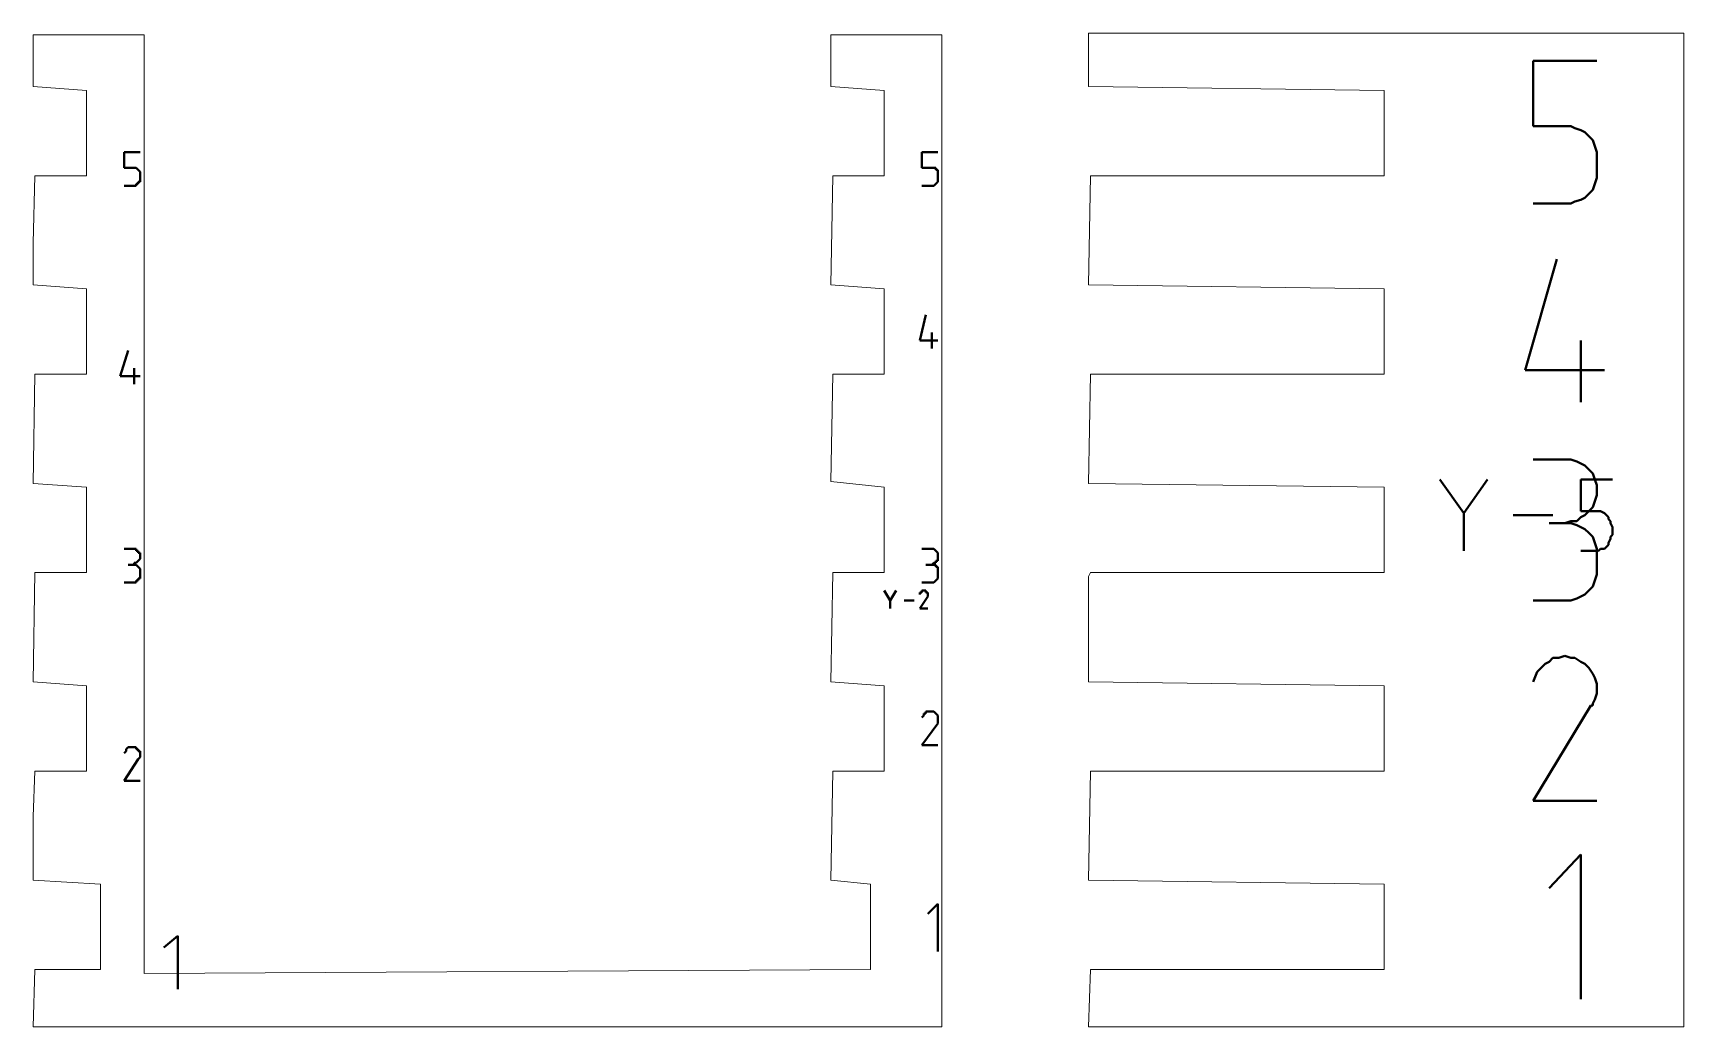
# Model space of a CAD drawing. Header units: centimetres. Extents: x -7.4 to 8.2, y -13 to 13.3.
# Drawn here: x -7.41 to 0.92, y 2.95 to 7.96 of the extents above; entities that cross this region are included whole.
import ezdxf

# ---------------------------------------------------------------- set-up
doc = ezdxf.new("R2010")
doc.units = ezdxf.units.CM
doc.header["$MEASUREMENT"] = 0
doc.layers.add('layer 1', color=7, linetype='Continuous')

msp = doc.modelspace()

# ---------------------------------------------------------------- linework, layer by layer
at = {"layer": 'layer 1', "color": 5, "lineweight": 13}
for points in [[(-7.2252, 7.94772), (-7.2252, 7.94772), (-7.40511, 7.94772), (-7.40511, 7.94772)], [(-7.40511, 7.94772), (-7.40511, 7.94772), (-7.40511, 7.68764), (-7.40511, 7.68764)], [(-7.12519, 7.94772), (-7.12519, 7.94772), (-7.2252, 7.94772), (-7.2252, 7.94772)], [(-7.02517, 7.94772), (-7.02517, 7.94772), (-7.12519, 7.94772), (-7.12519, 7.94772)], [(-6.84526, 7.94772), (-6.84526, 7.94772), (-7.02517, 7.94772), (-7.02517, 7.94772)], [(-6.84526, 5.88741), (-6.84526, 5.88741), (-6.84526, 7.94772), (-6.84526, 7.94772)], [(-3.25486, 7.94772), (-3.25486, 7.94772), (-3.38477, 7.94772), (-3.38477, 7.94772)], [(-3.38477, 7.94772), (-3.38477, 7.94772), (-3.38477, 7.68764), (-3.38477, 7.68764)], [(-3.10484, 7.94772), (-3.10484, 7.94772), (-3.25486, 7.94772), (-3.25486, 7.94772)], [(-2.88497, 7.94772), (-2.88497, 7.94772), (-3.10484, 7.94772), (-3.10484, 7.94772)], [(-2.82491, 7.94772), (-2.82491, 7.94772), (-2.88497, 7.94772), (-2.88497, 7.94772)], [(-2.82491, 6.5076), (-2.82491, 6.5076), (-2.82491, 7.94772), (-2.82491, 7.94772)], [(-1.94491, 7.95751), (-1.94491, 7.95751), (-2.08487, 7.95751), (-2.08487, 7.95751)], [(-2.08487, 7.95751), (-2.08487, 7.95751), (-2.08487, 7.68764), (-2.08487, 7.68764)], [(-1.79489, 7.95751), (-1.79489, 7.95751), (-1.94491, 7.95751), (-1.94491, 7.95751)], [(-1.70467, 7.95751), (-1.70467, 7.95751), (-1.79489, 7.95751), (-1.79489, 7.95751)], [(-1.64487, 7.95751), (-1.64487, 7.95751), (-1.70467, 7.95751), (-1.70467, 7.95751)], [(-1.58481, 7.95751), (-1.58481, 7.95751), (-1.64487, 7.95751), (-1.64487, 7.95751)], [(-1.52475, 7.95751), (-1.52475, 7.95751), (-1.58481, 7.95751), (-1.58481, 7.95751)], [(-1.41468, 7.95751), (-1.41468, 7.95751), (-1.52475, 7.95751), (-1.52475, 7.95751)], [(-1.30462, 7.95751), (-1.30462, 7.95751), (-1.41468, 7.95751), (-1.41468, 7.95751)], [(-1.19481, 7.95751), (-1.19481, 7.95751), (-1.30462, 7.95751), (-1.30462, 7.95751)], [(-1.08475, 7.95751), (-1.08475, 7.95751), (-1.19481, 7.95751), (-1.19481, 7.95751)], [(-0.98474, 7.95751), (-0.98474, 7.95751), (-1.08475, 7.95751), (-1.08475, 7.95751)], [(-0.87467, 7.95751), (-0.87467, 7.95751), (-0.98474, 7.95751), (-0.98474, 7.95751)], [(-0.77466, 7.95751), (-0.77466, 7.95751), (-0.87467, 7.95751), (-0.87467, 7.95751)], [(-0.66459, 7.95751), (-0.66459, 7.95751), (-0.77466, 7.95751), (-0.77466, 7.95751)], [(-0.55479, 7.95751), (-0.55479, 7.95751), (-0.66459, 7.95751), (-0.66459, 7.95751)], [(-0.45477, 7.95751), (-0.45477, 7.95751), (-0.55479, 7.95751), (-0.55479, 7.95751)], [(-0.34471, 7.95751), (-0.34471, 7.95751), (-0.45477, 7.95751), (-0.45477, 7.95751)], [(-0.23464, 7.95751), (-0.23464, 7.95751), (-0.34471, 7.95751), (-0.34471, 7.95751)], [(-0.12458, 7.95751), (-0.12458, 7.95751), (-0.23464, 7.95751), (-0.23464, 7.95751)], [(-0.00472, 7.95751), (-0.00472, 7.95751), (-0.12458, 7.95751), (-0.12458, 7.95751)], [(0.10535, 7.95751), (0.10535, 7.95751), (-0.00472, 7.95751), (-0.00472, 7.95751)], [(0.22547, 7.95751), (0.22547, 7.95751), (0.10535, 7.95751), (0.10535, 7.95751)], [(0.34533, 7.95751), (0.34533, 7.95751), (0.22547, 7.95751), (0.22547, 7.95751)], [(0.40539, 7.95751), (0.40539, 7.95751), (0.34533, 7.95751), (0.34533, 7.95751)], [(0.4755, 7.95751), (0.4755, 7.95751), (0.40539, 7.95751), (0.40539, 7.95751)], [(0.59536, 7.95751), (0.59536, 7.95751), (0.4755, 7.95751), (0.4755, 7.95751)], [(0.72553, 7.95751), (0.72553, 7.95751), (0.59536, 7.95751), (0.59536, 7.95751)], [(0.85544, 7.95751), (0.85544, 7.95751), (0.72553, 7.95751), (0.72553, 7.95751)], [(0.9155, 7.95751), (0.9155, 7.95751), (0.85544, 7.95751), (0.85544, 7.95751)], [(0.9155, 6.09749), (0.9155, 6.09749), (0.9155, 7.95751), (0.9155, 7.95751)], [(-7.40511, 7.68764), (-7.40511, 7.68764), (-7.13524, 7.66753), (-7.13524, 7.66753)], [(-7.13524, 7.66753), (-7.13524, 7.66753), (-7.13524, 7.23758), (-7.13524, 7.23758)], [(-3.38477, 7.68764), (-3.38477, 7.68764), (-3.1149, 7.66753), (-3.1149, 7.66753)], [(-3.1149, 7.66753), (-3.1149, 7.66753), (-3.1149, 7.23758), (-3.1149, 7.23758)], [(-2.08487, 7.68764), (-2.08487, 7.68764), (-0.59474, 7.66753), (-0.59474, 7.66753)], [(-0.59474, 7.66753), (-0.59474, 7.66753), (-0.59474, 7.23758), (-0.59474, 7.23758)], [(-7.39533, 7.23758), (-7.39533, 7.23758), (-7.40511, 6.89759), (-7.40511, 6.89759)], [(-7.13524, 7.23758), (-7.13524, 7.23758), (-7.39533, 7.23758), (-7.39533, 7.23758)], [(-3.37498, 7.23758), (-3.37498, 7.23758), (-3.38477, 6.68751), (-3.38477, 6.68751)], [(-3.1149, 7.23758), (-3.1149, 7.23758), (-3.37498, 7.23758), (-3.37498, 7.23758)], [(-2.07482, 7.23758), (-2.07482, 7.23758), (-2.08487, 6.68751), (-2.08487, 6.68751)], [(-0.59474, 7.23758), (-0.59474, 7.23758), (-2.07482, 7.23758), (-2.07482, 7.23758)], [(-7.40511, 6.89759), (-7.40511, 6.89759), (-7.40511, 6.68751), (-7.40511, 6.68751)], [(-7.40511, 6.68751), (-7.40511, 6.68751), (-7.13524, 6.66767), (-7.13524, 6.66767)], [(-7.13524, 6.66767), (-7.13524, 6.66767), (-7.13524, 6.23746), (-7.13524, 6.23746)], [(-3.38477, 6.68751), (-3.38477, 6.68751), (-3.1149, 6.66767), (-3.1149, 6.66767)], [(-3.1149, 6.66767), (-3.1149, 6.66767), (-3.1149, 6.23746), (-3.1149, 6.23746)], [(-2.08487, 6.68751), (-2.08487, 6.68751), (-0.59474, 6.66767), (-0.59474, 6.66767)], [(-0.59474, 6.66767), (-0.59474, 6.66767), (-0.59474, 6.23746), (-0.59474, 6.23746)], [(-2.82491, 5.44741), (-2.82491, 5.44741), (-2.82491, 6.5076), (-2.82491, 6.5076)], [(-7.39533, 6.23746), (-7.39533, 6.23746), (-7.40511, 5.68739), (-7.40511, 5.68739)], [(-7.13524, 6.23746), (-7.13524, 6.23746), (-7.39533, 6.23746), (-7.39533, 6.23746)], [(-3.37498, 6.23746), (-3.37498, 6.23746), (-3.38477, 5.69744), (-3.38477, 5.69744)], [(-3.1149, 6.23746), (-3.1149, 6.23746), (-3.37498, 6.23746), (-3.37498, 6.23746)], [(-2.07482, 6.23746), (-2.07482, 6.23746), (-2.08487, 5.68739), (-2.08487, 5.68739)], [(-0.59474, 6.23746), (-0.59474, 6.23746), (-2.07482, 6.23746), (-2.07482, 6.23746)], [(0.9155, 5.45746), (0.9155, 5.45746), (0.9155, 6.09749), (0.9155, 6.09749)], [(-6.84526, 5.69744), (-6.84526, 5.69744), (-6.84526, 5.88741), (-6.84526, 5.88741)], [(-7.40511, 5.68739), (-7.40511, 5.68739), (-7.13524, 5.66754), (-7.13524, 5.66754)], [(-7.13524, 5.66754), (-7.13524, 5.66754), (-7.13524, 5.2376), (-7.13524, 5.2376)], [(-6.84526, 3.6874), (-6.84526, 3.6874), (-6.84526, 5.69744), (-6.84526, 5.69744)], [(-3.38477, 5.69744), (-3.38477, 5.69744), (-3.1149, 5.66754), (-3.1149, 5.66754)], [(-3.1149, 5.66754), (-3.1149, 5.66754), (-3.1149, 5.2376), (-3.1149, 5.2376)], [(-2.08487, 5.68739), (-2.08487, 5.68739), (-0.59474, 5.66754), (-0.59474, 5.66754)], [(-0.59474, 5.66754), (-0.59474, 5.66754), (-0.59474, 5.2376), (-0.59474, 5.2376)], [(-2.82491, 4.39754), (-2.82491, 4.39754), (-2.82491, 5.44741), (-2.82491, 5.44741)], [(0.9155, 4.80738), (0.9155, 4.80738), (0.9155, 5.45746), (0.9155, 5.45746)], [(-7.39533, 5.2376), (-7.39533, 5.2376), (-7.40511, 4.68753), (-7.40511, 4.68753)], [(-7.13524, 5.2376), (-7.13524, 5.2376), (-7.39533, 5.2376), (-7.39533, 5.2376)], [(-3.37498, 5.2376), (-3.37498, 5.2376), (-3.38477, 4.68753), (-3.38477, 4.68753)], [(-3.1149, 5.2376), (-3.1149, 5.2376), (-3.37498, 5.2376), (-3.37498, 5.2376)], [(-2.07482, 5.2376), (-2.07482, 5.2376), (-2.08487, 5.21749), (-2.08487, 5.21749)], [(-2.08487, 5.21749), (-2.08487, 5.21749), (-2.08487, 4.68753), (-2.08487, 4.68753)], [(-0.59474, 5.2376), (-0.59474, 5.2376), (-2.07482, 5.2376), (-2.07482, 5.2376)], [(0.9155, 2.94736), (0.9155, 2.94736), (0.9155, 4.80738), (0.9155, 4.80738)], [(-7.40511, 4.68753), (-7.40511, 4.68753), (-7.13524, 4.66742), (-7.13524, 4.66742)], [(-7.13524, 4.66742), (-7.13524, 4.66742), (-7.13524, 4.23747), (-7.13524, 4.23747)], [(-3.38477, 4.68753), (-3.38477, 4.68753), (-3.1149, 4.66742), (-3.1149, 4.66742)], [(-3.1149, 4.66742), (-3.1149, 4.66742), (-3.1149, 4.23747), (-3.1149, 4.23747)], [(-2.08487, 4.68753), (-2.08487, 4.68753), (-0.59474, 4.66742), (-0.59474, 4.66742)], [(-0.59474, 4.66742), (-0.59474, 4.66742), (-0.59474, 4.23747), (-0.59474, 4.23747)], [(-2.82491, 2.94736), (-2.82491, 2.94736), (-2.82491, 4.39754), (-2.82491, 4.39754)], [(-7.39533, 4.23747), (-7.39533, 4.23747), (-7.40511, 4.00755), (-7.40511, 4.00755)], [(-7.13524, 4.23747), (-7.13524, 4.23747), (-7.39533, 4.23747), (-7.39533, 4.23747)], [(-3.37498, 4.23747), (-3.37498, 4.23747), (-3.38477, 3.6874), (-3.38477, 3.6874)], [(-3.1149, 4.23747), (-3.1149, 4.23747), (-3.37498, 4.23747), (-3.37498, 4.23747)], [(-2.07482, 4.23747), (-2.07482, 4.23747), (-2.08487, 3.6874), (-2.08487, 3.6874)], [(-0.59474, 4.23747), (-0.59474, 4.23747), (-2.07482, 4.23747), (-2.07482, 4.23747)], [(-7.40511, 4.00755), (-7.40511, 4.00755), (-7.40511, 3.6874), (-7.40511, 3.6874)], [(-7.40511, 3.6874), (-7.40511, 3.6874), (-7.06513, 3.66756), (-7.06513, 3.66756)], [(-7.06513, 3.66756), (-7.06513, 3.66756), (-7.06513, 3.23735), (-7.06513, 3.23735)], [(-6.84526, 3.2175), (-6.84526, 3.2175), (-6.84526, 3.6874), (-6.84526, 3.6874)], [(-3.38477, 3.6874), (-3.38477, 3.6874), (-3.18501, 3.66756), (-3.18501, 3.66756)], [(-3.18501, 3.66756), (-3.18501, 3.66756), (-3.18501, 3.23735), (-3.18501, 3.23735)], [(-2.08487, 3.6874), (-2.08487, 3.6874), (-0.59474, 3.66756), (-0.59474, 3.66756)], [(-0.59474, 3.66756), (-0.59474, 3.66756), (-0.59474, 3.23735), (-0.59474, 3.23735)], [(-7.39533, 3.23735), (-7.39533, 3.23735), (-7.40511, 2.94736), (-7.40511, 2.94736)], [(-7.06513, 3.23735), (-7.06513, 3.23735), (-7.39533, 3.23735), (-7.39533, 3.23735)], [(-3.18501, 3.23735), (-3.18501, 3.23735), (-6.84526, 3.2175), (-6.84526, 3.2175)], [(-2.07482, 3.23735), (-2.07482, 3.23735), (-2.08487, 2.94736), (-2.08487, 2.94736)], [(-0.59474, 3.23735), (-0.59474, 3.23735), (-2.07482, 3.23735), (-2.07482, 3.23735)], [(-7.40511, 2.94736), (-7.40511, 2.94736), (-5.48503, 2.94736), (-5.48503, 2.94736)], [(-5.48503, 2.94736), (-5.48503, 2.94736), (-2.82491, 2.94736), (-2.82491, 2.94736)], [(-2.08487, 2.94736), (-2.08487, 2.94736), (-1.33478, 2.94736), (-1.33478, 2.94736)], [(-1.33478, 2.94736), (-1.33478, 2.94736), (0.9155, 2.94736), (0.9155, 2.94736)]]:
    msp.add_open_spline(points, degree=3, dxfattribs=at)
at = {"layer": 'layer 1', "color": 1, "lineweight": 40}
for points in [[(0.15535, 7.48761), (0.15535, 7.48761), (0.15535, 7.81755), (0.15535, 7.81755)], [(0.15535, 7.81755), (0.15535, 7.81755), (0.4755, 7.81755), (0.4755, 7.81755)], [(0.31543, 7.48761), (0.31543, 7.48761), (0.15535, 7.48761), (0.15535, 7.48761)], [(0.34533, 7.48761), (0.34533, 7.48761), (0.31543, 7.48761), (0.31543, 7.48761)], [(0.36543, 7.47756), (0.36543, 7.47756), (0.34533, 7.48761), (0.34533, 7.48761)], [(0.39533, 7.4675), (0.39533, 7.4675), (0.36543, 7.47756), (0.36543, 7.47756)], [(0.41544, 7.45745), (0.41544, 7.45745), (0.39533, 7.4675), (0.39533, 7.4675)], [(0.43528, 7.43761), (0.43528, 7.43761), (0.41544, 7.45745), (0.41544, 7.45745)], [(0.45539, 7.4175), (0.45539, 7.4175), (0.43528, 7.43761), (0.43528, 7.43761)], [(0.46545, 7.3876), (0.46545, 7.3876), (0.45539, 7.4175), (0.45539, 7.4175)], [(-6.94527, 7.27753), (-6.94527, 7.27753), (-6.94527, 7.3577), (-6.94527, 7.3577)], [(-6.94527, 7.3577), (-6.94527, 7.3577), (-6.8651, 7.3577), (-6.8651, 7.3577)], [(-2.92493, 7.27753), (-2.92493, 7.27753), (-2.92493, 7.3577), (-2.92493, 7.3577)], [(-2.92493, 7.3577), (-2.92493, 7.3577), (-2.84476, 7.3577), (-2.84476, 7.3577)], [(0.4755, 7.3577), (0.4755, 7.3577), (0.46545, 7.3876), (0.46545, 7.3876)], [(0.4755, 7.32754), (0.4755, 7.32754), (0.4755, 7.3577), (0.4755, 7.3577)], [(0.4755, 7.25769), (0.4755, 7.25769), (0.4755, 7.32754), (0.4755, 7.32754)], [(0.4755, 7.32754), (0.4755, 7.32754), (0.4755, 7.32754), (0.4755, 7.32754)], [(-6.90505, 7.27753), (-6.90505, 7.27753), (-6.94527, 7.27753), (-6.94527, 7.27753)], [(-6.89526, 7.27753), (-6.89526, 7.27753), (-6.90505, 7.27753), (-6.90505, 7.27753)], [(-6.88521, 7.27753), (-6.88521, 7.27753), (-6.89526, 7.27753), (-6.89526, 7.27753)], [(-6.89526, 7.27753), (-6.89526, 7.27753), (-6.89526, 7.27753), (-6.89526, 7.27753)], [(-6.87515, 7.26748), (-6.87515, 7.26748), (-6.88521, 7.27753), (-6.88521, 7.27753)], [(-6.88521, 7.27753), (-6.88521, 7.27753), (-6.88521, 7.27753), (-6.88521, 7.27753)], [(-6.8651, 7.25769), (-6.8651, 7.25769), (-6.87515, 7.26748), (-6.87515, 7.26748)], [(-6.87515, 7.26748), (-6.87515, 7.26748), (-6.87515, 7.26748), (-6.87515, 7.26748)], [(-6.8651, 7.24764), (-6.8651, 7.24764), (-6.8651, 7.25769), (-6.8651, 7.25769)], [(-6.8651, 7.22753), (-6.8651, 7.22753), (-6.8651, 7.24764), (-6.8651, 7.24764)], [(-6.8651, 7.24764), (-6.8651, 7.24764), (-6.8651, 7.24764), (-6.8651, 7.24764)], [(-6.8651, 7.24764), (-6.8651, 7.24764), (-6.8651, 7.24764), (-6.8651, 7.24764)], [(-2.88497, 7.27753), (-2.88497, 7.27753), (-2.92493, 7.27753), (-2.92493, 7.27753)], [(-2.87492, 7.27753), (-2.87492, 7.27753), (-2.88497, 7.27753), (-2.88497, 7.27753)], [(-2.86486, 7.27753), (-2.86486, 7.27753), (-2.87492, 7.27753), (-2.87492, 7.27753)], [(-2.85481, 7.27753), (-2.85481, 7.27753), (-2.86486, 7.27753), (-2.86486, 7.27753)], [(-2.86486, 7.27753), (-2.86486, 7.27753), (-2.86486, 7.27753), (-2.86486, 7.27753)], [(-2.85481, 7.26748), (-2.85481, 7.26748), (-2.85481, 7.27753), (-2.85481, 7.27753)], [(-2.84476, 7.26748), (-2.84476, 7.26748), (-2.85481, 7.26748), (-2.85481, 7.26748)], [(-2.84476, 7.25769), (-2.84476, 7.25769), (-2.84476, 7.26748), (-2.84476, 7.26748)], [(-2.84476, 7.24764), (-2.84476, 7.24764), (-2.84476, 7.25769), (-2.84476, 7.25769)], [(-2.84476, 7.22753), (-2.84476, 7.22753), (-2.84476, 7.24764), (-2.84476, 7.24764)], [(-2.84476, 7.24764), (-2.84476, 7.24764), (-2.84476, 7.24764), (-2.84476, 7.24764)], [(-2.84476, 7.24764), (-2.84476, 7.24764), (-2.84476, 7.24764), (-2.84476, 7.24764)], [(0.4755, 7.22753), (0.4755, 7.22753), (0.4755, 7.25769), (0.4755, 7.25769)], [(-6.94527, 7.18758), (-6.94527, 7.18758), (-6.90505, 7.18758), (-6.90505, 7.18758)], [(-6.90505, 7.18758), (-6.90505, 7.18758), (-6.90505, 7.18758), (-6.90505, 7.18758)], [(-6.90505, 7.18758), (-6.90505, 7.18758), (-6.89526, 7.18758), (-6.89526, 7.18758)], [(-6.89526, 7.18758), (-6.89526, 7.18758), (-6.89526, 7.18758), (-6.89526, 7.18758)], [(-6.89526, 7.18758), (-6.89526, 7.18758), (-6.88521, 7.18758), (-6.88521, 7.18758)], [(-6.88521, 7.18758), (-6.88521, 7.18758), (-6.88521, 7.19763), (-6.88521, 7.19763)], [(-6.88521, 7.19763), (-6.88521, 7.19763), (-6.87515, 7.19763), (-6.87515, 7.19763)], [(-6.87515, 7.19763), (-6.87515, 7.19763), (-6.87515, 7.20768), (-6.87515, 7.20768)], [(-6.87515, 7.20768), (-6.87515, 7.20768), (-6.8651, 7.20768), (-6.8651, 7.20768)], [(-6.8651, 7.21747), (-6.8651, 7.21747), (-6.8651, 7.22753), (-6.8651, 7.22753)], [(-6.8651, 7.20768), (-6.8651, 7.20768), (-6.8651, 7.21747), (-6.8651, 7.21747)], [(-2.92493, 7.18758), (-2.92493, 7.18758), (-2.88497, 7.18758), (-2.88497, 7.18758)], [(-2.88497, 7.18758), (-2.88497, 7.18758), (-2.88497, 7.18758), (-2.88497, 7.18758)], [(-2.88497, 7.18758), (-2.88497, 7.18758), (-2.87492, 7.18758), (-2.87492, 7.18758)], [(-2.87492, 7.18758), (-2.87492, 7.18758), (-2.86486, 7.18758), (-2.86486, 7.18758)], [(-2.86486, 7.18758), (-2.86486, 7.18758), (-2.85481, 7.19763), (-2.85481, 7.19763)], [(-2.86486, 7.18758), (-2.86486, 7.18758), (-2.86486, 7.18758), (-2.86486, 7.18758)], [(-2.85481, 7.19763), (-2.85481, 7.19763), (-2.84476, 7.20768), (-2.84476, 7.20768)], [(-2.85481, 7.19763), (-2.85481, 7.19763), (-2.85481, 7.19763), (-2.85481, 7.19763)], [(-2.84476, 7.21747), (-2.84476, 7.21747), (-2.84476, 7.22753), (-2.84476, 7.22753)], [(-2.84476, 7.20768), (-2.84476, 7.20768), (-2.84476, 7.21747), (-2.84476, 7.21747)], [(-2.84476, 7.20768), (-2.84476, 7.20768), (-2.84476, 7.20768), (-2.84476, 7.20768)], [(0.43528, 7.14762), (0.43528, 7.14762), (0.45539, 7.16747), (0.45539, 7.16747)], [(0.45539, 7.16747), (0.45539, 7.16747), (0.46545, 7.19763), (0.46545, 7.19763)], [(0.46545, 7.19763), (0.46545, 7.19763), (0.4755, 7.22753), (0.4755, 7.22753)], [(0.15535, 7.09762), (0.15535, 7.09762), (0.31543, 7.09762), (0.31543, 7.09762)], [(0.31543, 7.09762), (0.31543, 7.09762), (0.31543, 7.09762), (0.31543, 7.09762)], [(0.31543, 7.09762), (0.31543, 7.09762), (0.34533, 7.09762), (0.34533, 7.09762)], [(0.34533, 7.09762), (0.34533, 7.09762), (0.36543, 7.10767), (0.36543, 7.10767)], [(0.36543, 7.10767), (0.36543, 7.10767), (0.39533, 7.11746), (0.39533, 7.11746)], [(0.39533, 7.11746), (0.39533, 7.11746), (0.41544, 7.12751), (0.41544, 7.12751)], [(0.41544, 7.12751), (0.41544, 7.12751), (0.43528, 7.14762), (0.43528, 7.14762)], [(0.1154, 6.25756), (0.1154, 6.25756), (0.27547, 6.81769), (0.27547, 6.81769)], [(-2.93498, 6.40758), (-2.93498, 6.40758), (-2.90482, 6.53749), (-2.90482, 6.53749)], [(-2.84476, 6.40758), (-2.84476, 6.40758), (-2.93498, 6.40758), (-2.93498, 6.40758)], [(-2.87492, 6.36763), (-2.87492, 6.36763), (-2.87492, 6.44754), (-2.87492, 6.44754)], [(0.39533, 6.09749), (0.39533, 6.09749), (0.39533, 6.40758), (0.39533, 6.40758)], [(-6.96511, 6.22767), (-6.96511, 6.22767), (-6.92516, 6.35758), (-6.92516, 6.35758)], [(-6.89526, 6.18745), (-6.89526, 6.18745), (-6.89526, 6.26762), (-6.89526, 6.26762)], [(0.51545, 6.25756), (0.51545, 6.25756), (0.1154, 6.25756), (0.1154, 6.25756)], [(-6.8651, 6.22767), (-6.8651, 6.22767), (-6.96511, 6.22767), (-6.96511, 6.22767)], [(0.31543, 5.80751), (0.31543, 5.80751), (0.15535, 5.80751), (0.15535, 5.80751)], [(0.34533, 5.80751), (0.34533, 5.80751), (0.31543, 5.80751), (0.31543, 5.80751)], [(0.37549, 5.79745), (0.37549, 5.79745), (0.34533, 5.80751), (0.34533, 5.80751)], [(0.39533, 5.7874), (0.39533, 5.7874), (0.37549, 5.79745), (0.37549, 5.79745)], [(0.41544, 5.77761), (0.41544, 5.77761), (0.39533, 5.7874), (0.39533, 5.7874)], [(0.43528, 5.7575), (0.43528, 5.7575), (0.41544, 5.77761), (0.41544, 5.77761)], [(0.45539, 5.73739), (0.45539, 5.73739), (0.43528, 5.7575), (0.43528, 5.7575)], [(-0.19469, 5.53763), (-0.19469, 5.53763), (-0.31455, 5.7075), (-0.31455, 5.7075)], [(-0.07457, 5.7075), (-0.07457, 5.7075), (-0.19469, 5.53763), (-0.19469, 5.53763)], [(0.39533, 5.54742), (0.39533, 5.54742), (0.39533, 5.7075), (0.39533, 5.7075)], [(0.39533, 5.7075), (0.39533, 5.7075), (0.5554, 5.7075), (0.5554, 5.7075)], [(0.46545, 5.7075), (0.46545, 5.7075), (0.45539, 5.73739), (0.45539, 5.73739)], [(0.4755, 5.6776), (0.4755, 5.6776), (0.46545, 5.7075), (0.46545, 5.7075)], [(0.4755, 5.64744), (0.4755, 5.64744), (0.4755, 5.6776), (0.4755, 5.6776)], [(0.45539, 5.56753), (0.45539, 5.56753), (0.46545, 5.59743), (0.46545, 5.59743)], [(0.46545, 5.59743), (0.46545, 5.59743), (0.4755, 5.62759), (0.4755, 5.62759)], [(0.4755, 5.62759), (0.4755, 5.62759), (0.4755, 5.64744), (0.4755, 5.64744)], [(0.4755, 5.64744), (0.4755, 5.64744), (0.4755, 5.64744), (0.4755, 5.64744)], [(-0.19469, 5.54742), (-0.19469, 5.54742), (-0.19469, 5.3474), (-0.19469, 5.3474)], [(0.25537, 5.52758), (0.25537, 5.52758), (0.05534, 5.52758), (0.05534, 5.52758)], [(0.31543, 5.48763), (0.31543, 5.48763), (0.34533, 5.49742), (0.34533, 5.49742)], [(0.34533, 5.49742), (0.34533, 5.49742), (0.37549, 5.49742), (0.37549, 5.49742)], [(0.37549, 5.49742), (0.37549, 5.49742), (0.39533, 5.51753), (0.39533, 5.51753)], [(0.4755, 5.54742), (0.4755, 5.54742), (0.39533, 5.54742), (0.39533, 5.54742)], [(0.39533, 5.51753), (0.39533, 5.51753), (0.41544, 5.52758), (0.41544, 5.52758)], [(0.41544, 5.52758), (0.41544, 5.52758), (0.43528, 5.54742), (0.43528, 5.54742)], [(0.43528, 5.54742), (0.43528, 5.54742), (0.45539, 5.56753), (0.45539, 5.56753)], [(0.48529, 5.54742), (0.48529, 5.54742), (0.4755, 5.54742), (0.4755, 5.54742)], [(0.49534, 5.54742), (0.49534, 5.54742), (0.48529, 5.54742), (0.48529, 5.54742)], [(0.51545, 5.53763), (0.51545, 5.53763), (0.49534, 5.54742), (0.49534, 5.54742)], [(0.52551, 5.52758), (0.52551, 5.52758), (0.51545, 5.53763), (0.51545, 5.53763)], [(0.5353, 5.51753), (0.5353, 5.51753), (0.52551, 5.52758), (0.52551, 5.52758)], [(0.5353, 5.50747), (0.5353, 5.50747), (0.5353, 5.51753), (0.5353, 5.51753)], [(0.54535, 5.49742), (0.54535, 5.49742), (0.5353, 5.50747), (0.5353, 5.50747)], [(0.54535, 5.48763), (0.54535, 5.48763), (0.54535, 5.49742), (0.54535, 5.49742)], [(0.31543, 5.48763), (0.31543, 5.48763), (0.23526, 5.48763), (0.23526, 5.48763)], [(0.23526, 5.48763), (0.23526, 5.48763), (0.31543, 5.48763), (0.31543, 5.48763)], [(0.34533, 5.48763), (0.34533, 5.48763), (0.31543, 5.48763), (0.31543, 5.48763)], [(0.31543, 5.48763), (0.31543, 5.48763), (0.31543, 5.48763), (0.31543, 5.48763)], [(0.37549, 5.47757), (0.37549, 5.47757), (0.34533, 5.48763), (0.34533, 5.48763)], [(0.39533, 5.46752), (0.39533, 5.46752), (0.37549, 5.47757), (0.37549, 5.47757)], [(0.41544, 5.45746), (0.41544, 5.45746), (0.39533, 5.46752), (0.39533, 5.46752)], [(0.43528, 5.43762), (0.43528, 5.43762), (0.41544, 5.45746), (0.41544, 5.45746)], [(0.45539, 5.41751), (0.45539, 5.41751), (0.43528, 5.43762), (0.43528, 5.43762)], [(0.46545, 5.38761), (0.46545, 5.38761), (0.45539, 5.41751), (0.45539, 5.41751)], [(0.5554, 5.46752), (0.5554, 5.46752), (0.54535, 5.48763), (0.54535, 5.48763)], [(0.54535, 5.41751), (0.54535, 5.41751), (0.5554, 5.42757), (0.5554, 5.42757)], [(0.54535, 5.40746), (0.54535, 5.40746), (0.54535, 5.41751), (0.54535, 5.41751)], [(0.5554, 5.42757), (0.5554, 5.42757), (0.5554, 5.46752), (0.5554, 5.46752)], [(0.5554, 5.46752), (0.5554, 5.46752), (0.5554, 5.46752), (0.5554, 5.46752)], [(-6.90505, 5.35745), (-6.90505, 5.35745), (-6.94527, 5.35745), (-6.94527, 5.35745)], [(-6.89526, 5.35745), (-6.89526, 5.35745), (-6.90505, 5.35745), (-6.90505, 5.35745)], [(-6.88521, 5.35745), (-6.88521, 5.35745), (-6.89526, 5.35745), (-6.89526, 5.35745)], [(-6.89526, 5.35745), (-6.89526, 5.35745), (-6.89526, 5.35745), (-6.89526, 5.35745)], [(-6.88521, 5.3474), (-6.88521, 5.3474), (-6.88521, 5.35745), (-6.88521, 5.35745)], [(-6.87515, 5.3474), (-6.87515, 5.3474), (-6.88521, 5.3474), (-6.88521, 5.3474)], [(-6.87515, 5.33761), (-6.87515, 5.33761), (-6.87515, 5.3474), (-6.87515, 5.3474)], [(-6.8651, 5.33761), (-6.8651, 5.33761), (-6.87515, 5.33761), (-6.87515, 5.33761)], [(-6.8651, 5.32755), (-6.8651, 5.32755), (-6.8651, 5.33761), (-6.8651, 5.33761)], [(-6.8651, 5.3175), (-6.8651, 5.3175), (-6.8651, 5.32755), (-6.8651, 5.32755)], [(-2.88497, 5.35745), (-2.88497, 5.35745), (-2.92493, 5.35745), (-2.92493, 5.35745)], [(-2.87492, 5.35745), (-2.87492, 5.35745), (-2.88497, 5.35745), (-2.88497, 5.35745)], [(-2.86486, 5.35745), (-2.86486, 5.35745), (-2.87492, 5.35745), (-2.87492, 5.35745)], [(-2.85481, 5.3474), (-2.85481, 5.3474), (-2.86486, 5.35745), (-2.86486, 5.35745)], [(-2.86486, 5.35745), (-2.86486, 5.35745), (-2.86486, 5.35745), (-2.86486, 5.35745)], [(-2.84476, 5.33761), (-2.84476, 5.33761), (-2.85481, 5.3474), (-2.85481, 5.3474)], [(-2.85481, 5.3474), (-2.85481, 5.3474), (-2.85481, 5.3474), (-2.85481, 5.3474)], [(-2.84476, 5.32755), (-2.84476, 5.32755), (-2.84476, 5.33761), (-2.84476, 5.33761)], [(-2.84476, 5.33761), (-2.84476, 5.33761), (-2.84476, 5.33761), (-2.84476, 5.33761)], [(-2.84476, 5.3175), (-2.84476, 5.3175), (-2.84476, 5.32755), (-2.84476, 5.32755)], [(0.39533, 5.3474), (0.39533, 5.3474), (0.4755, 5.3474), (0.4755, 5.3474)], [(0.4755, 5.35745), (0.4755, 5.35745), (0.46545, 5.38761), (0.46545, 5.38761)], [(0.4755, 5.32755), (0.4755, 5.32755), (0.4755, 5.35745), (0.4755, 5.35745)], [(0.4755, 5.3474), (0.4755, 5.3474), (0.4755, 5.3474), (0.4755, 5.3474)], [(0.4755, 5.3474), (0.4755, 5.3474), (0.48529, 5.3474), (0.48529, 5.3474)], [(0.4755, 5.24738), (0.4755, 5.24738), (0.4755, 5.32755), (0.4755, 5.32755)], [(0.4755, 5.32755), (0.4755, 5.32755), (0.4755, 5.32755), (0.4755, 5.32755)], [(0.48529, 5.3474), (0.48529, 5.3474), (0.49534, 5.35745), (0.49534, 5.35745)], [(0.49534, 5.35745), (0.49534, 5.35745), (0.51545, 5.35745), (0.51545, 5.35745)], [(0.51545, 5.35745), (0.51545, 5.35745), (0.52551, 5.36751), (0.52551, 5.36751)], [(0.52551, 5.36751), (0.52551, 5.36751), (0.5353, 5.37756), (0.5353, 5.37756)], [(0.5353, 5.38761), (0.5353, 5.38761), (0.54535, 5.40746), (0.54535, 5.40746)], [(0.5353, 5.37756), (0.5353, 5.37756), (0.5353, 5.38761), (0.5353, 5.38761)], [(-6.90505, 5.27755), (-6.90505, 5.27755), (-6.92516, 5.27755), (-6.92516, 5.27755)], [(-6.92516, 5.27755), (-6.92516, 5.27755), (-6.90505, 5.27755), (-6.90505, 5.27755)], [(-6.89526, 5.27755), (-6.89526, 5.27755), (-6.90505, 5.27755), (-6.90505, 5.27755)], [(-6.90505, 5.27755), (-6.90505, 5.27755), (-6.90505, 5.27755), (-6.90505, 5.27755)], [(-6.90505, 5.27755), (-6.90505, 5.27755), (-6.89526, 5.27755), (-6.89526, 5.27755)], [(-6.89526, 5.27755), (-6.89526, 5.27755), (-6.89526, 5.2876), (-6.89526, 5.2876)], [(-6.89526, 5.2876), (-6.89526, 5.2876), (-6.88521, 5.2876), (-6.88521, 5.2876)], [(-6.88521, 5.27755), (-6.88521, 5.27755), (-6.89526, 5.27755), (-6.89526, 5.27755)], [(-6.89526, 5.27755), (-6.89526, 5.27755), (-6.89526, 5.27755), (-6.89526, 5.27755)], [(-6.88521, 5.2876), (-6.88521, 5.2876), (-6.87515, 5.29739), (-6.87515, 5.29739)], [(-6.88521, 5.2876), (-6.88521, 5.2876), (-6.88521, 5.2876), (-6.88521, 5.2876)], [(-6.87515, 5.26749), (-6.87515, 5.26749), (-6.88521, 5.27755), (-6.88521, 5.27755)], [(-6.88521, 5.27755), (-6.88521, 5.27755), (-6.88521, 5.27755), (-6.88521, 5.27755)], [(-6.87515, 5.29739), (-6.87515, 5.29739), (-6.8651, 5.30745), (-6.8651, 5.30745)], [(-6.87515, 5.29739), (-6.87515, 5.29739), (-6.87515, 5.29739), (-6.87515, 5.29739)], [(-6.8651, 5.25744), (-6.8651, 5.25744), (-6.87515, 5.26749), (-6.87515, 5.26749)], [(-6.87515, 5.26749), (-6.87515, 5.26749), (-6.87515, 5.26749), (-6.87515, 5.26749)], [(-6.8651, 5.30745), (-6.8651, 5.30745), (-6.8651, 5.3175), (-6.8651, 5.3175)], [(-6.8651, 5.3175), (-6.8651, 5.3175), (-6.8651, 5.3175), (-6.8651, 5.3175)], [(-6.8651, 5.3175), (-6.8651, 5.3175), (-6.8651, 5.3175), (-6.8651, 5.3175)], [(-6.8651, 5.24738), (-6.8651, 5.24738), (-6.8651, 5.25744), (-6.8651, 5.25744)], [(-6.8651, 5.22754), (-6.8651, 5.22754), (-6.8651, 5.24738), (-6.8651, 5.24738)], [(-6.8651, 5.24738), (-6.8651, 5.24738), (-6.8651, 5.24738), (-6.8651, 5.24738)], [(-6.8651, 5.24738), (-6.8651, 5.24738), (-6.8651, 5.24738), (-6.8651, 5.24738)], [(-2.88497, 5.27755), (-2.88497, 5.27755), (-2.90482, 5.27755), (-2.90482, 5.27755)], [(-2.90482, 5.27755), (-2.90482, 5.27755), (-2.88497, 5.27755), (-2.88497, 5.27755)], [(-2.87492, 5.27755), (-2.87492, 5.27755), (-2.88497, 5.27755), (-2.88497, 5.27755)], [(-2.88497, 5.27755), (-2.88497, 5.27755), (-2.88497, 5.27755), (-2.88497, 5.27755)], [(-2.88497, 5.27755), (-2.88497, 5.27755), (-2.87492, 5.27755), (-2.87492, 5.27755)], [(-2.87492, 5.27755), (-2.87492, 5.27755), (-2.86486, 5.2876), (-2.86486, 5.2876)], [(-2.86486, 5.27755), (-2.86486, 5.27755), (-2.87492, 5.27755), (-2.87492, 5.27755)], [(-2.86486, 5.2876), (-2.86486, 5.2876), (-2.86486, 5.2876), (-2.86486, 5.2876)], [(-2.86486, 5.2876), (-2.86486, 5.2876), (-2.85481, 5.2876), (-2.85481, 5.2876)], [(-2.85481, 5.27755), (-2.85481, 5.27755), (-2.86486, 5.27755), (-2.86486, 5.27755)], [(-2.86486, 5.27755), (-2.86486, 5.27755), (-2.86486, 5.27755), (-2.86486, 5.27755)], [(-2.85481, 5.2876), (-2.85481, 5.2876), (-2.85481, 5.29739), (-2.85481, 5.29739)], [(-2.85481, 5.29739), (-2.85481, 5.29739), (-2.84476, 5.29739), (-2.84476, 5.29739)], [(-2.85481, 5.26749), (-2.85481, 5.26749), (-2.85481, 5.27755), (-2.85481, 5.27755)], [(-2.84476, 5.26749), (-2.84476, 5.26749), (-2.85481, 5.26749), (-2.85481, 5.26749)], [(-2.84476, 5.30745), (-2.84476, 5.30745), (-2.84476, 5.3175), (-2.84476, 5.3175)], [(-2.84476, 5.3175), (-2.84476, 5.3175), (-2.84476, 5.3175), (-2.84476, 5.3175)], [(-2.84476, 5.3175), (-2.84476, 5.3175), (-2.84476, 5.3175), (-2.84476, 5.3175)], [(-2.84476, 5.29739), (-2.84476, 5.29739), (-2.84476, 5.30745), (-2.84476, 5.30745)], [(-2.84476, 5.25744), (-2.84476, 5.25744), (-2.84476, 5.26749), (-2.84476, 5.26749)], [(-2.84476, 5.24738), (-2.84476, 5.24738), (-2.84476, 5.25744), (-2.84476, 5.25744)], [(-2.84476, 5.22754), (-2.84476, 5.22754), (-2.84476, 5.24738), (-2.84476, 5.24738)], [(-2.84476, 5.24738), (-2.84476, 5.24738), (-2.84476, 5.24738), (-2.84476, 5.24738)], [(-2.84476, 5.24738), (-2.84476, 5.24738), (-2.84476, 5.24738), (-2.84476, 5.24738)], [(0.4755, 5.22754), (0.4755, 5.22754), (0.4755, 5.24738), (0.4755, 5.24738)], [(-6.94527, 5.18759), (-6.94527, 5.18759), (-6.90505, 5.18759), (-6.90505, 5.18759)], [(-6.90505, 5.18759), (-6.90505, 5.18759), (-6.90505, 5.18759), (-6.90505, 5.18759)], [(-6.90505, 5.18759), (-6.90505, 5.18759), (-6.89526, 5.18759), (-6.89526, 5.18759)], [(-6.89526, 5.18759), (-6.89526, 5.18759), (-6.89526, 5.18759), (-6.89526, 5.18759)], [(-6.89526, 5.18759), (-6.89526, 5.18759), (-6.88521, 5.18759), (-6.88521, 5.18759)], [(-6.88521, 5.18759), (-6.88521, 5.18759), (-6.88521, 5.19738), (-6.88521, 5.19738)], [(-6.88521, 5.19738), (-6.88521, 5.19738), (-6.87515, 5.19738), (-6.87515, 5.19738)], [(-6.87515, 5.19738), (-6.87515, 5.19738), (-6.87515, 5.20743), (-6.87515, 5.20743)], [(-6.87515, 5.20743), (-6.87515, 5.20743), (-6.8651, 5.20743), (-6.8651, 5.20743)], [(-6.8651, 5.21749), (-6.8651, 5.21749), (-6.8651, 5.22754), (-6.8651, 5.22754)], [(-6.8651, 5.20743), (-6.8651, 5.20743), (-6.8651, 5.21749), (-6.8651, 5.21749)], [(-2.92493, 5.18759), (-2.92493, 5.18759), (-2.88497, 5.18759), (-2.88497, 5.18759)], [(-2.88497, 5.18759), (-2.88497, 5.18759), (-2.88497, 5.18759), (-2.88497, 5.18759)], [(-2.88497, 5.18759), (-2.88497, 5.18759), (-2.87492, 5.18759), (-2.87492, 5.18759)], [(-2.87492, 5.18759), (-2.87492, 5.18759), (-2.86486, 5.18759), (-2.86486, 5.18759)], [(-2.86486, 5.18759), (-2.86486, 5.18759), (-2.85481, 5.19738), (-2.85481, 5.19738)], [(-2.86486, 5.18759), (-2.86486, 5.18759), (-2.86486, 5.18759), (-2.86486, 5.18759)], [(-2.85481, 5.19738), (-2.85481, 5.19738), (-2.84476, 5.20743), (-2.84476, 5.20743)], [(-2.85481, 5.19738), (-2.85481, 5.19738), (-2.85481, 5.19738), (-2.85481, 5.19738)], [(-2.84476, 5.21749), (-2.84476, 5.21749), (-2.84476, 5.22754), (-2.84476, 5.22754)], [(-2.84476, 5.20743), (-2.84476, 5.20743), (-2.84476, 5.21749), (-2.84476, 5.21749)], [(-2.84476, 5.20743), (-2.84476, 5.20743), (-2.84476, 5.20743), (-2.84476, 5.20743)], [(0.43528, 5.14737), (0.43528, 5.14737), (0.45539, 5.16748), (0.45539, 5.16748)], [(0.45539, 5.16748), (0.45539, 5.16748), (0.46545, 5.19738), (0.46545, 5.19738)], [(0.46545, 5.19738), (0.46545, 5.19738), (0.4755, 5.22754), (0.4755, 5.22754)], [(-3.085, 5.09737), (-3.085, 5.09737), (-3.1149, 5.14737), (-3.1149, 5.14737)], [(-3.05484, 5.14737), (-3.05484, 5.14737), (-3.085, 5.09737), (-3.085, 5.09737)], [(-3.085, 5.10742), (-3.085, 5.10742), (-3.085, 5.05741), (-3.085, 5.05741)], [(-2.96488, 5.09737), (-2.96488, 5.09737), (-3.01488, 5.09737), (-3.01488, 5.09737)], [(-2.92493, 5.13758), (-2.92493, 5.13758), (-2.93498, 5.13758), (-2.93498, 5.13758)], [(-2.93498, 5.13758), (-2.93498, 5.13758), (-2.93498, 5.12753), (-2.93498, 5.12753)], [(-2.93498, 5.05741), (-2.93498, 5.05741), (-2.89476, 5.11748), (-2.89476, 5.11748)], [(-2.91487, 5.14737), (-2.91487, 5.14737), (-2.92493, 5.14737), (-2.92493, 5.14737)], [(-2.92493, 5.14737), (-2.92493, 5.14737), (-2.92493, 5.14737), (-2.92493, 5.14737)], [(-2.92493, 5.14737), (-2.92493, 5.14737), (-2.92493, 5.13758), (-2.92493, 5.13758)], [(-2.92493, 5.13758), (-2.92493, 5.13758), (-2.92493, 5.13758), (-2.92493, 5.13758)], [(-2.90482, 5.14737), (-2.90482, 5.14737), (-2.91487, 5.14737), (-2.91487, 5.14737)], [(-2.91487, 5.14737), (-2.91487, 5.14737), (-2.91487, 5.14737), (-2.91487, 5.14737)], [(-2.91487, 5.14737), (-2.91487, 5.14737), (-2.91487, 5.14737), (-2.91487, 5.14737)], [(-2.90482, 5.13758), (-2.90482, 5.13758), (-2.90482, 5.14737), (-2.90482, 5.14737)], [(-2.90482, 5.14737), (-2.90482, 5.14737), (-2.90482, 5.14737), (-2.90482, 5.14737)], [(-2.90482, 5.14737), (-2.90482, 5.14737), (-2.90482, 5.14737), (-2.90482, 5.14737)], [(-2.89476, 5.13758), (-2.89476, 5.13758), (-2.90482, 5.13758), (-2.90482, 5.13758)], [(-2.89476, 5.12753), (-2.89476, 5.12753), (-2.89476, 5.13758), (-2.89476, 5.13758)], [(-2.89476, 5.13758), (-2.89476, 5.13758), (-2.89476, 5.13758), (-2.89476, 5.13758)], [(-2.89476, 5.11748), (-2.89476, 5.11748), (-2.89476, 5.12753), (-2.89476, 5.12753)], [(-2.89476, 5.12753), (-2.89476, 5.12753), (-2.89476, 5.12753), (-2.89476, 5.12753)], [(-2.89476, 5.12753), (-2.89476, 5.12753), (-2.89476, 5.12753), (-2.89476, 5.12753)], [(-2.89476, 5.11748), (-2.89476, 5.11748), (-2.89476, 5.11748), (-2.89476, 5.11748)], [(-2.89476, 5.11748), (-2.89476, 5.11748), (-2.89476, 5.11748), (-2.89476, 5.11748)], [(-2.89476, 5.11748), (-2.89476, 5.11748), (-2.89476, 5.11748), (-2.89476, 5.11748)], [(-2.89476, 5.11748), (-2.89476, 5.11748), (-2.89476, 5.11748), (-2.89476, 5.11748)], [(-2.89476, 5.11748), (-2.89476, 5.11748), (-2.89476, 5.11748), (-2.89476, 5.11748)], [(-2.89476, 5.11748), (-2.89476, 5.11748), (-2.89476, 5.11748), (-2.89476, 5.11748)], [(-2.89476, 5.11748), (-2.89476, 5.11748), (-2.89476, 5.11748), (-2.89476, 5.11748)], [(-2.89476, 5.11748), (-2.89476, 5.11748), (-2.89476, 5.11748), (-2.89476, 5.11748)], [(-2.89476, 5.11748), (-2.89476, 5.11748), (-2.89476, 5.11748), (-2.89476, 5.11748)], [(-2.89476, 5.11748), (-2.89476, 5.11748), (-2.89476, 5.11748), (-2.89476, 5.11748)], [(-2.89476, 5.11748), (-2.89476, 5.11748), (-2.89476, 5.11748), (-2.89476, 5.11748)], [(-2.89476, 5.11748), (-2.89476, 5.11748), (-2.89476, 5.11748), (-2.89476, 5.11748)], [(-2.89476, 5.11748), (-2.89476, 5.11748), (-2.89476, 5.11748), (-2.89476, 5.11748)], [(0.15535, 5.09737), (0.15535, 5.09737), (0.31543, 5.09737), (0.31543, 5.09737)], [(0.31543, 5.09737), (0.31543, 5.09737), (0.31543, 5.09737), (0.31543, 5.09737)], [(0.31543, 5.09737), (0.31543, 5.09737), (0.34533, 5.09737), (0.34533, 5.09737)], [(0.34533, 5.09737), (0.34533, 5.09737), (0.37549, 5.10742), (0.37549, 5.10742)], [(0.37549, 5.10742), (0.37549, 5.10742), (0.39533, 5.11748), (0.39533, 5.11748)], [(0.39533, 5.11748), (0.39533, 5.11748), (0.41544, 5.12753), (0.41544, 5.12753)], [(0.41544, 5.12753), (0.41544, 5.12753), (0.43528, 5.14737), (0.43528, 5.14737)], [(-2.89476, 5.05741), (-2.89476, 5.05741), (-2.93498, 5.05741), (-2.93498, 5.05741)], [(0.19531, 4.75738), (0.19531, 4.75738), (0.17546, 4.73753), (0.17546, 4.73753)], [(0.21541, 4.77749), (0.21541, 4.77749), (0.19531, 4.75738), (0.19531, 4.75738)], [(0.23526, 4.78754), (0.23526, 4.78754), (0.21541, 4.77749), (0.21541, 4.77749)], [(0.25537, 4.80738), (0.25537, 4.80738), (0.23526, 4.78754), (0.23526, 4.78754)], [(0.28526, 4.80738), (0.28526, 4.80738), (0.25537, 4.80738), (0.25537, 4.80738)], [(0.31543, 4.81744), (0.31543, 4.81744), (0.28526, 4.80738), (0.28526, 4.80738)], [(0.34533, 4.80738), (0.34533, 4.80738), (0.31543, 4.81744), (0.31543, 4.81744)], [(0.36543, 4.80738), (0.36543, 4.80738), (0.34533, 4.80738), (0.34533, 4.80738)], [(0.39533, 4.78754), (0.39533, 4.78754), (0.36543, 4.80738), (0.36543, 4.80738)], [(0.41544, 4.77749), (0.41544, 4.77749), (0.39533, 4.78754), (0.39533, 4.78754)], [(0.39533, 4.78754), (0.39533, 4.78754), (0.39533, 4.78754), (0.39533, 4.78754)], [(0.43528, 4.75738), (0.43528, 4.75738), (0.41544, 4.77749), (0.41544, 4.77749)], [(0.45539, 4.72748), (0.45539, 4.72748), (0.43528, 4.75738), (0.43528, 4.75738)], [(0.17546, 4.73753), (0.17546, 4.73753), (0.15535, 4.68753), (0.15535, 4.68753)], [(0.46545, 4.70737), (0.46545, 4.70737), (0.45539, 4.72748), (0.45539, 4.72748)], [(0.4755, 4.67747), (0.4755, 4.67747), (0.46545, 4.70737), (0.46545, 4.70737)], [(0.4755, 4.65736), (0.4755, 4.65736), (0.4755, 4.67747), (0.4755, 4.67747)], [(0.45539, 4.57746), (0.45539, 4.57746), (0.46545, 4.59757), (0.46545, 4.59757)], [(0.45539, 4.56741), (0.45539, 4.56741), (0.45539, 4.57746), (0.45539, 4.57746)], [(0.45539, 4.57746), (0.45539, 4.57746), (0.45539, 4.57746), (0.45539, 4.57746)], [(0.46545, 4.59757), (0.46545, 4.59757), (0.4755, 4.62747), (0.4755, 4.62747)], [(0.4755, 4.62747), (0.4755, 4.62747), (0.4755, 4.65736), (0.4755, 4.65736)], [(-2.91487, 4.5174), (-2.91487, 4.5174), (-2.92493, 4.50735), (-2.92493, 4.50735)], [(-2.90482, 4.52745), (-2.90482, 4.52745), (-2.91487, 4.52745), (-2.91487, 4.52745)], [(-2.91487, 4.52745), (-2.91487, 4.52745), (-2.91487, 4.5174), (-2.91487, 4.5174)], [(-2.89476, 4.53751), (-2.89476, 4.53751), (-2.90482, 4.53751), (-2.90482, 4.53751)], [(-2.90482, 4.53751), (-2.90482, 4.53751), (-2.90482, 4.52745), (-2.90482, 4.52745)], [(-2.88497, 4.53751), (-2.88497, 4.53751), (-2.89476, 4.53751), (-2.89476, 4.53751)], [(-2.87492, 4.53751), (-2.87492, 4.53751), (-2.88497, 4.53751), (-2.88497, 4.53751)], [(-2.88497, 4.53751), (-2.88497, 4.53751), (-2.88497, 4.53751), (-2.88497, 4.53751)], [(-2.86486, 4.53751), (-2.86486, 4.53751), (-2.87492, 4.53751), (-2.87492, 4.53751)], [(-2.85481, 4.52745), (-2.85481, 4.52745), (-2.86486, 4.53751), (-2.86486, 4.53751)], [(-2.86486, 4.53751), (-2.86486, 4.53751), (-2.86486, 4.53751), (-2.86486, 4.53751)], [(-2.86486, 4.53751), (-2.86486, 4.53751), (-2.86486, 4.53751), (-2.86486, 4.53751)], [(-2.84476, 4.5174), (-2.84476, 4.5174), (-2.85481, 4.52745), (-2.85481, 4.52745)], [(-2.85481, 4.52745), (-2.85481, 4.52745), (-2.85481, 4.52745), (-2.85481, 4.52745)], [(-2.84476, 4.50735), (-2.84476, 4.50735), (-2.84476, 4.5174), (-2.84476, 4.5174)], [(-2.84476, 4.5174), (-2.84476, 4.5174), (-2.84476, 4.5174), (-2.84476, 4.5174)], [(-2.84476, 4.49756), (-2.84476, 4.49756), (-2.84476, 4.50735), (-2.84476, 4.50735)], [(-2.84476, 4.4875), (-2.84476, 4.4875), (-2.84476, 4.49756), (-2.84476, 4.49756)], [(-2.84476, 4.49756), (-2.84476, 4.49756), (-2.84476, 4.49756), (-2.84476, 4.49756)], [(0.15535, 4.08745), (0.15535, 4.08745), (0.44534, 4.56741), (0.44534, 4.56741)], [(0.44534, 4.56741), (0.44534, 4.56741), (0.44534, 4.56741), (0.44534, 4.56741)], [(0.44534, 4.56741), (0.44534, 4.56741), (0.45539, 4.56741), (0.45539, 4.56741)], [(0.45539, 4.56741), (0.45539, 4.56741), (0.45539, 4.56741), (0.45539, 4.56741)], [(0.45539, 4.56741), (0.45539, 4.56741), (0.45539, 4.56741), (0.45539, 4.56741)], [(0.45539, 4.56741), (0.45539, 4.56741), (0.45539, 4.56741), (0.45539, 4.56741)], [(0.45539, 4.56741), (0.45539, 4.56741), (0.45539, 4.56741), (0.45539, 4.56741)], [(0.45539, 4.56741), (0.45539, 4.56741), (0.45539, 4.56741), (0.45539, 4.56741)], [(0.45539, 4.56741), (0.45539, 4.56741), (0.45539, 4.56741), (0.45539, 4.56741)], [(0.45539, 4.56741), (0.45539, 4.56741), (0.45539, 4.56741), (0.45539, 4.56741)], [(-2.92493, 4.36738), (-2.92493, 4.36738), (-2.84476, 4.47745), (-2.84476, 4.47745)], [(-2.84476, 4.47745), (-2.84476, 4.47745), (-2.84476, 4.4875), (-2.84476, 4.4875)], [(-2.84476, 4.47745), (-2.84476, 4.47745), (-2.84476, 4.47745), (-2.84476, 4.47745)], [(-2.84476, 4.47745), (-2.84476, 4.47745), (-2.84476, 4.47745), (-2.84476, 4.47745)], [(-2.84476, 4.47745), (-2.84476, 4.47745), (-2.84476, 4.47745), (-2.84476, 4.47745)], [(-2.84476, 4.47745), (-2.84476, 4.47745), (-2.84476, 4.47745), (-2.84476, 4.47745)], [(-2.84476, 4.47745), (-2.84476, 4.47745), (-2.84476, 4.47745), (-2.84476, 4.47745)], [(-2.84476, 4.47745), (-2.84476, 4.47745), (-2.84476, 4.47745), (-2.84476, 4.47745)], [(-2.84476, 4.47745), (-2.84476, 4.47745), (-2.84476, 4.47745), (-2.84476, 4.47745)], [(-2.84476, 4.47745), (-2.84476, 4.47745), (-2.84476, 4.47745), (-2.84476, 4.47745)], [(-2.84476, 4.47745), (-2.84476, 4.47745), (-2.84476, 4.47745), (-2.84476, 4.47745)], [(-2.84476, 4.47745), (-2.84476, 4.47745), (-2.84476, 4.47745), (-2.84476, 4.47745)], [(-2.84476, 4.47745), (-2.84476, 4.47745), (-2.84476, 4.47745), (-2.84476, 4.47745)], [(-6.93521, 4.33748), (-6.93521, 4.33748), (-6.94527, 4.32743), (-6.94527, 4.32743)], [(-6.92516, 4.35759), (-6.92516, 4.35759), (-6.93521, 4.34754), (-6.93521, 4.34754)], [(-6.93521, 4.34754), (-6.93521, 4.34754), (-6.93521, 4.34754), (-6.93521, 4.34754)], [(-6.93521, 4.34754), (-6.93521, 4.34754), (-6.93521, 4.33748), (-6.93521, 4.33748)], [(-6.91511, 4.35759), (-6.91511, 4.35759), (-6.92516, 4.35759), (-6.92516, 4.35759)], [(-6.90505, 4.35759), (-6.90505, 4.35759), (-6.91511, 4.35759), (-6.91511, 4.35759)], [(-6.91511, 4.35759), (-6.91511, 4.35759), (-6.91511, 4.35759), (-6.91511, 4.35759)], [(-6.89526, 4.35759), (-6.89526, 4.35759), (-6.90505, 4.35759), (-6.90505, 4.35759)], [(-6.88521, 4.35759), (-6.88521, 4.35759), (-6.89526, 4.35759), (-6.89526, 4.35759)], [(-6.89526, 4.35759), (-6.89526, 4.35759), (-6.89526, 4.35759), (-6.89526, 4.35759)], [(-6.88521, 4.34754), (-6.88521, 4.34754), (-6.88521, 4.35759), (-6.88521, 4.35759)], [(-6.88521, 4.35759), (-6.88521, 4.35759), (-6.88521, 4.35759), (-6.88521, 4.35759)], [(-6.87515, 4.34754), (-6.87515, 4.34754), (-6.88521, 4.34754), (-6.88521, 4.34754)], [(-6.87515, 4.33748), (-6.87515, 4.33748), (-6.87515, 4.34754), (-6.87515, 4.34754)], [(-6.8651, 4.33748), (-6.8651, 4.33748), (-6.87515, 4.33748), (-6.87515, 4.33748)], [(-6.8651, 4.32743), (-6.8651, 4.32743), (-6.8651, 4.33748), (-6.8651, 4.33748)], [(-6.8651, 4.31737), (-6.8651, 4.31737), (-6.8651, 4.32743), (-6.8651, 4.32743)], [(-2.84476, 4.36738), (-2.84476, 4.36738), (-2.92493, 4.36738), (-2.92493, 4.36738)], [(-6.94527, 4.18746), (-6.94527, 4.18746), (-6.87515, 4.29753), (-6.87515, 4.29753)], [(-6.87515, 4.29753), (-6.87515, 4.29753), (-6.8651, 4.30759), (-6.8651, 4.30759)], [(-6.87515, 4.29753), (-6.87515, 4.29753), (-6.87515, 4.29753), (-6.87515, 4.29753)], [(-6.87515, 4.29753), (-6.87515, 4.29753), (-6.87515, 4.29753), (-6.87515, 4.29753)], [(-6.87515, 4.29753), (-6.87515, 4.29753), (-6.87515, 4.29753), (-6.87515, 4.29753)], [(-6.87515, 4.29753), (-6.87515, 4.29753), (-6.87515, 4.29753), (-6.87515, 4.29753)], [(-6.87515, 4.29753), (-6.87515, 4.29753), (-6.87515, 4.29753), (-6.87515, 4.29753)], [(-6.87515, 4.29753), (-6.87515, 4.29753), (-6.87515, 4.29753), (-6.87515, 4.29753)], [(-6.87515, 4.29753), (-6.87515, 4.29753), (-6.87515, 4.29753), (-6.87515, 4.29753)], [(-6.87515, 4.29753), (-6.87515, 4.29753), (-6.87515, 4.29753), (-6.87515, 4.29753)], [(-6.87515, 4.29753), (-6.87515, 4.29753), (-6.87515, 4.29753), (-6.87515, 4.29753)], [(-6.87515, 4.29753), (-6.87515, 4.29753), (-6.87515, 4.29753), (-6.87515, 4.29753)], [(-6.87515, 4.29753), (-6.87515, 4.29753), (-6.87515, 4.29753), (-6.87515, 4.29753)], [(-6.8651, 4.30759), (-6.8651, 4.30759), (-6.8651, 4.31737), (-6.8651, 4.31737)], [(-6.8651, 4.31737), (-6.8651, 4.31737), (-6.8651, 4.31737), (-6.8651, 4.31737)], [(-6.8651, 4.18746), (-6.8651, 4.18746), (-6.94527, 4.18746), (-6.94527, 4.18746)], [(0.4755, 4.08745), (0.4755, 4.08745), (0.15535, 4.08745), (0.15535, 4.08745)], [(0.39533, 3.81758), (0.39533, 3.81758), (0.23526, 3.64745), (0.23526, 3.64745)], [(0.39533, 3.08733), (0.39533, 3.08733), (0.39533, 3.81758), (0.39533, 3.81758)], [(-2.84476, 3.56755), (-2.84476, 3.56755), (-2.89476, 3.51754), (-2.89476, 3.51754)], [(-2.84476, 3.3273), (-2.84476, 3.3273), (-2.84476, 3.56755), (-2.84476, 3.56755)], [(-6.67513, 3.40747), (-6.67513, 3.40747), (-6.74524, 3.34741), (-6.74524, 3.34741)], [(-6.67513, 3.13733), (-6.67513, 3.13733), (-6.67513, 3.40747), (-6.67513, 3.40747)]]:
    msp.add_open_spline(points, degree=3, dxfattribs=at)

doc.saveas('drawing.dxf')
